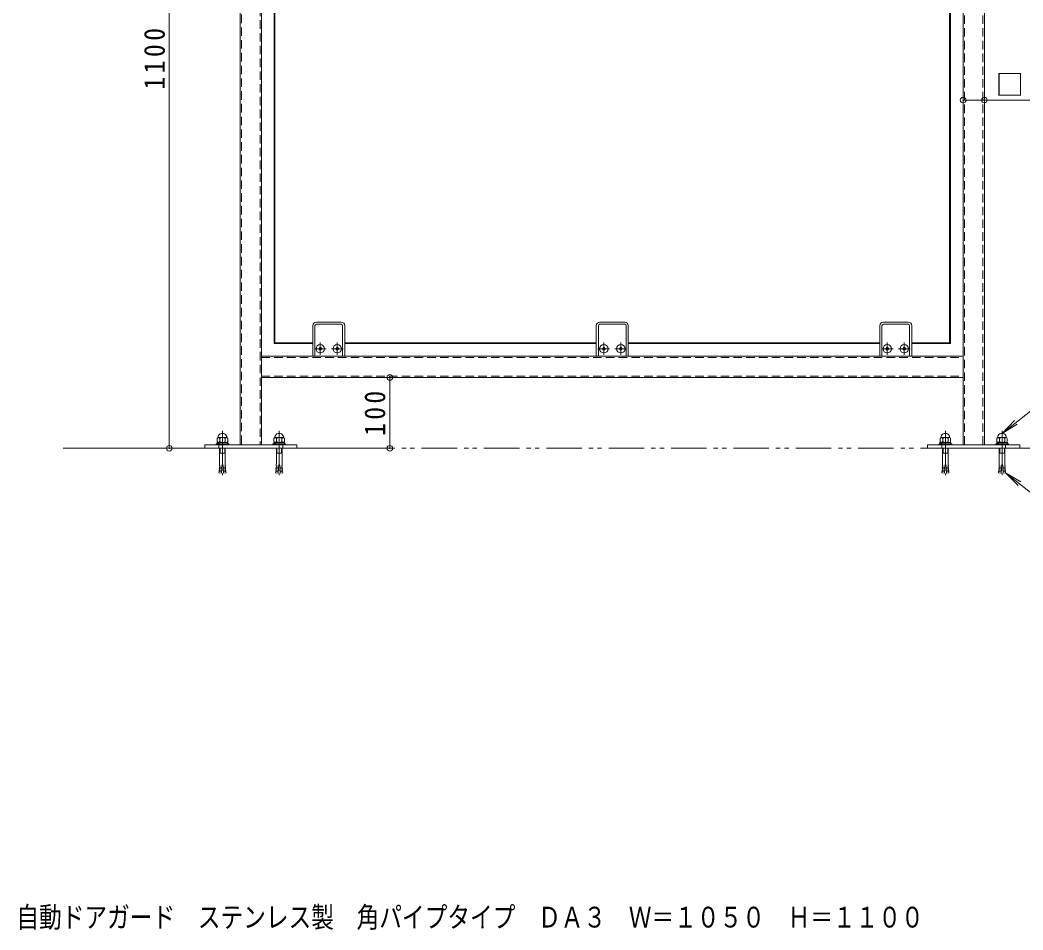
# Model space of a CAD drawing. Units: millimetres at full size, sheet at 1:10; details may follow other scales. Extents: x -881 to 1824, y -1360 to 1186.
# Drawn here: x -881 to 534, y -1360 to -76 of the extents above; entities that cross this region are included whole.
import ezdxf
from ezdxf.enums import TextEntityAlignment as Align

# ---------------------------------------------------------------- set-up
doc = ezdxf.new("R2010")
doc.units = ezdxf.units.MM
doc.header["$LTSCALE"] = 10
doc.header["$PDMODE"] = 32
doc.header["$PDSIZE"] = 8
for name, pattern in [('CHAIN1', [8, 5, -1, 1, -1]), ('DASHED1', [1.8, 1.2, -0.6]), ('DOUBLE_CHAIN1', [8.8, 5, -1, 0.6, -0.6, 0.6, -1])]:
    doc.linetypes.add(name, pattern=pattern)
for name, color, linetype, lineweight in [('0-0_通り芯', 4, 'Continuous', 9), ('0-1_躯体', 7, 'Continuous', 9), ('0-2_仕上', 3, 'Continuous', 9), ('0-3_建具', 2, 'Continuous', 9), ('0-4_その他', 7, 'Continuous', 9), ('0-5_寸法', 7, 'Continuous', 9), ('0-E', 7, 'Continuous', 9)]:
    doc.layers.add(name, color=color, linetype=linetype, lineweight=lineweight)
doc.styles.add('ＭＳ ゴシック', font='')
doc.styles.get('ＭＳ ゴシック').set_extended_font_data('MS Gothic')

msp = doc.modelspace()

# ---------------------------------------------------------------- linework, layer by layer
at = {"layer": '0-0_通り芯'}
for p, q in [((-570.57, 419.94), (-570.57, -675.06)), ((-540.57, 389.94), (-540.57, -675.06)), ((449.43, -675.06), (449.43, 389.94)), ((-540.57, -550.06), (449.43, -550.06)), ((-540.57, -580.06), (449.43, -580.06)), ((-490.57, -675.06), (-620.57, -675.06)), ((-620.57, -675.06), (-620.57, -680.06)), ((-600.57, -675.06), (-600.57, -680.06)), ((-570.57, -675.06), (-540.57, -675.06)), ((-510.57, -675.06), (-510.57, -680.06)), ((-490.57, -675.06), (-490.57, -680.06)), ((399.43, -675.06), (529.43, -675.06)), ((399.43, -675.06), (399.43, -680.06)), ((419.43, -675.06), (419.43, -680.06)), ((479.43, -675.06), (449.43, -675.06)), ((509.43, -675.06), (509.43, -680.06)), ((529.43, -675.06), (529.43, -680.06)), ((-620.57, -680.06), (-490.57, -680.06)), ((529.43, -680.06), (399.43, -680.06))]:
    msp.add_line(p, q, dxfattribs=at)
at = {"layer": '0-0_通り芯', "linetype": 'DASHED1'}
for p, q in [((-568.57, 417.94), (-568.57, -675.06)), ((477.43, -675.06), (477.43, 417.94)), ((-542.57, 391.94), (-542.57, -675.06)), ((451.43, -675.06), (451.43, 391.94)), ((-540.57, -552.06), (449.43, -552.06)), ((-540.57, -578.06), (449.43, -578.06))]:
    msp.add_line(p, q, dxfattribs=at)
at = {"layer": '0-0_通り芯', "linetype": 'CHAIN1'}
for p, q in [((-595.57, -655.59), (-595.57, -717.92)), ((-515.57, -655.59), (-515.57, -717.92)), ((424.43, -655.59), (424.43, -717.92)), ((504.43, -655.59), (504.43, -717.92))]:
    msp.add_line(p, q, dxfattribs=at)
at = {"layer": '0-0_通り芯'}
msp.add_lwpolyline([(449.43, -675.06), (479.43, -675.06), (479.43, 419.94), (-570.57, 419.94)], dxfattribs=at)
at = {"layer": '0-1_躯体'}
for p, q in [((-468.07, -507.06), (-468.07, -550.06)), ((-465.07, -550.06), (-465.07, -507.06)), ((-428.07, -502.06), (-463.07, -502.06)), ((-463.07, -505.06), (-428.07, -505.06)), ((-426.07, -507.06), (-426.07, -550.06)), ((-423.07, -550.06), (-423.07, -507.06)), ((-68.07, -507.06), (-68.07, -550.06)), ((-65.07, -550.06), (-65.07, -507.06)), ((-28.07, -502.06), (-63.07, -502.06)), ((-63.07, -505.06), (-28.07, -505.06)), ((-26.07, -507.06), (-26.07, -550.06)), ((-23.07, -550.06), (-23.07, -507.06)), ((331.93, -550.06), (331.93, -507.06)), ((334.93, -507.06), (334.93, -550.06)), ((336.93, -502.06), (371.93, -502.06)), ((371.93, -505.06), (336.93, -505.06)), ((373.93, -550.06), (373.93, -507.06)), ((376.93, -507.06), (376.93, -550.06)), ((-423.07, -550.06), (-468.07, -550.06)), ((-458.57, -537.82), (-459.57, -539.56)), ((-459.57, -539.56), (-458.57, -541.29)), ((-456.57, -537.82), (-458.57, -537.82)), ((-458.57, -541.29), (-456.57, -541.29)), ((-455.57, -539.56), (-456.57, -537.82)), ((-456.57, -541.29), (-455.57, -539.56)), ((-434.57, -537.82), (-432.57, -537.82)), ((-432.57, -537.82), (-431.57, -539.56)), ((-23.07, -550.06), (-68.07, -550.06)), ((-58.57, -537.82), (-59.57, -539.56)), ((-59.57, -539.56), (-58.57, -541.29)), ((-56.57, -537.82), (-58.57, -537.82)), ((-58.57, -541.29), (-56.57, -541.29)), ((-55.57, -539.56), (-56.57, -537.82)), ((-56.57, -541.29), (-55.57, -539.56)), ((-34.57, -537.82), (-32.57, -537.82)), ((-32.57, -537.82), (-31.57, -539.56)), ((331.93, -550.06), (376.93, -550.06)), ((341.43, -537.82), (340.43, -539.56)), ((343.43, -537.82), (341.43, -537.82)), ((364.43, -539.56), (365.43, -537.82)), ((365.43, -541.29), (364.43, -539.56)), ((365.43, -537.82), (367.43, -537.82)), ((367.43, -541.29), (365.43, -541.29)), ((367.43, -537.82), (368.43, -539.56)), ((368.43, -539.56), (367.43, -541.29))]:
    msp.add_line(p, q, dxfattribs=at)
at = {"layer": '0-1_躯体', "linetype": 'CHAIN1'}
for p, q in [((-457.57, -548.28), (-457.57, -530.83)), ((-433.57, -548.28), (-433.57, -530.83)), ((-57.57, -548.28), (-57.57, -530.83)), ((-33.57, -548.28), (-33.57, -530.83)), ((342.43, -548.28), (342.43, -530.83)), ((366.43, -548.28), (366.43, -530.83)), ((-449.28, -539.56), (-465.86, -539.56)), ((-425.28, -539.56), (-441.86, -539.56)), ((-49.28, -539.56), (-65.86, -539.56)), ((-25.28, -539.56), (-41.86, -539.56)), ((350.72, -539.56), (334.14, -539.56)), ((374.72, -539.56), (358.14, -539.56))]:
    msp.add_line(p, q, dxfattribs=at)
at = {"layer": '0-1_躯体'}
for points in [[(-434.57, -541.29), (-435.57, -539.56), (-434.57, -537.82)], [(-431.57, -539.56), (-432.57, -541.29), (-434.57, -541.29)], [(-34.57, -541.29), (-35.57, -539.56), (-34.57, -537.82)], [(-31.57, -539.56), (-32.57, -541.29), (-34.57, -541.29)], [(340.43, -539.56), (341.43, -541.29), (343.43, -541.29)], [(343.43, -541.29), (344.43, -539.56), (343.43, -537.82)]]:
    msp.add_lwpolyline(points, dxfattribs=at)
for centre in [(-457.57, -539.56), (-433.57, -539.56), (-57.57, -539.56), (-33.57, -539.56), (342.43, -539.56), (366.43, -539.56)]:
    msp.add_circle(centre, 6, dxfattribs=at)
for centre, radius, start, end in [((-463.07, -507.06), 5, 90, 180), ((-463.07, -507.06), 2, 90, 180), ((-428.07, -507.06), 5, 0, 90), ((-428.07, -507.06), 2, 0, 90), ((-63.07, -507.06), 5, 90, 180), ((-63.07, -507.06), 2, 90, 180), ((-28.07, -507.06), 5, 0, 90), ((-28.07, -507.06), 2, 0, 90), ((336.93, -507.06), 5, 90, 180), ((336.93, -507.06), 2, 90, 180), ((371.93, -507.06), 5, 0, 90), ((371.93, -507.06), 2, 0, 90)]:
    msp.add_arc(centre, radius, start, end, dxfattribs=at)
at = {"layer": '0-2_仕上'}
for p, q in [((-522.57, 371.94), (-522.57, -532.06)), ((430.43, 370.94), (430.43, -531.06)), ((431.43, 371.94), (431.43, -532.06)), ((-521.57, -531.06), (-522.57, -532.06)), ((-522.57, -532.06), (-468.07, -532.06)), ((-423.07, -531.06), (-68.07, -531.06)), ((-423.07, -532.06), (-68.07, -532.06)), ((-23.07, -531.06), (331.93, -531.06)), ((-23.07, -532.06), (331.93, -532.06)), ((376.93, -531.06), (430.43, -531.06)), ((376.93, -532.06), (431.43, -532.06)), ((430.43, -531.06), (431.43, -532.06))]:
    msp.add_line(p, q, dxfattribs=at)
msp.add_lwpolyline([(-468.07, 370.94), (-521.57, 370.94), (-521.57, -531.06), (-468.07, -531.06)], dxfattribs=at)
at = {"layer": '0-3_建具'}
for p, q in [((-590.02, -665.06), (-601.11, -665.06)), ((-510.02, -665.06), (-521.11, -665.06)), ((429.98, -665.06), (418.89, -665.06)), ((509.98, -665.06), (498.89, -665.06)), ((-604.47, -673.86), (-604.47, -675.06)), ((-586.67, -673.86), (-604.47, -673.86)), ((-586.67, -675.06), (-604.47, -675.06)), ((-603.17, -671.66), (-603.17, -673.86)), ((-587.97, -671.66), (-603.17, -671.66)), ((-587.97, -673.86), (-603.17, -673.86)), ((-602.96, -666.06), (-602.96, -670.66)), ((-601.43, -671.66), (-601.43, -673.86)), ((-600.75, -671.66), (-600.75, -673.86)), ((-599.26, -666.06), (-599.26, -670.66)), ((-591.87, -666.06), (-591.87, -670.66)), ((-588.18, -666.06), (-588.18, -670.66)), ((-587.97, -671.66), (-587.97, -673.86)), ((-586.67, -673.86), (-586.67, -675.06)), ((-524.47, -673.86), (-524.47, -675.06)), ((-506.67, -673.86), (-524.47, -673.86)), ((-506.67, -675.06), (-524.47, -675.06)), ((-523.17, -671.66), (-523.17, -673.86)), ((-507.97, -671.66), (-523.17, -671.66)), ((-507.97, -673.86), (-523.17, -673.86)), ((-522.96, -666.06), (-522.96, -670.66)), ((-521.43, -671.66), (-521.43, -673.86)), ((-520.75, -671.66), (-520.75, -673.86)), ((-519.26, -666.06), (-519.26, -670.66)), ((-511.87, -666.06), (-511.87, -670.66)), ((-508.18, -666.06), (-508.18, -670.66)), ((-507.97, -671.66), (-507.97, -673.86)), ((-506.67, -673.86), (-506.67, -675.06)), ((415.53, -673.86), (415.53, -675.06)), ((433.33, -673.86), (415.53, -673.86)), ((433.33, -675.06), (415.53, -675.06)), ((416.83, -671.66), (416.83, -673.86)), ((432.03, -671.66), (416.83, -671.66)), ((432.03, -673.86), (416.83, -673.86)), ((417.04, -666.06), (417.04, -670.66)), ((418.57, -671.66), (418.57, -673.86)), ((419.25, -671.66), (419.25, -673.86)), ((420.74, -666.06), (420.74, -670.66)), ((428.13, -666.06), (428.13, -670.66)), ((431.82, -666.06), (431.82, -670.66)), ((432.03, -671.66), (432.03, -673.86)), ((433.33, -673.86), (433.33, -675.06)), ((495.53, -673.86), (495.53, -675.06)), ((513.33, -673.86), (495.53, -673.86)), ((513.33, -675.06), (495.53, -675.06)), ((496.83, -671.66), (496.83, -673.86)), ((512.03, -671.66), (496.83, -671.66)), ((512.03, -673.86), (496.83, -673.86)), ((497.04, -666.06), (497.04, -670.66)), ((498.57, -671.66), (498.57, -673.86)), ((499.25, -671.66), (499.25, -673.86)), ((500.74, -666.06), (500.74, -670.66)), ((508.13, -666.06), (508.13, -670.66)), ((511.82, -666.06), (511.82, -670.66)), ((512.03, -671.66), (512.03, -673.86)), ((513.33, -673.86), (513.33, -675.06)), ((-599.57, -680.06), (-599.57, -701.32)), ((-598.89, -686.87), (-599.57, -687.55)), ((-598.89, -680.06), (-598.89, -686.87)), ((-598.89, -686.87), (-592.24, -686.87)), ((-592.24, -680.06), (-592.24, -686.87)), ((-592.24, -686.87), (-591.57, -687.55)), ((-591.57, -680.06), (-591.57, -701.32)), ((-519.57, -680.06), (-519.57, -701.32)), ((-518.89, -686.87), (-519.57, -687.55)), ((-518.89, -680.06), (-518.89, -686.87)), ((-518.89, -686.87), (-512.24, -686.87)), ((-512.24, -680.06), (-512.24, -686.87)), ((-512.24, -686.87), (-511.57, -687.55)), ((-511.57, -680.06), (-511.57, -701.32)), ((420.43, -680.06), (420.43, -701.32)), ((421.11, -686.87), (420.43, -687.55)), ((421.11, -680.06), (421.11, -686.87)), ((421.11, -686.87), (427.76, -686.87)), ((427.76, -680.06), (427.76, -686.87)), ((427.76, -686.87), (428.43, -687.55)), ((428.43, -680.06), (428.43, -701.32)), ((500.43, -680.06), (500.43, -701.32)), ((501.11, -686.87), (500.43, -687.55)), ((501.11, -680.06), (501.11, -686.87)), ((501.11, -686.87), (507.76, -686.87)), ((507.76, -680.06), (507.76, -686.87)), ((507.76, -686.87), (508.43, -687.55)), ((508.43, -680.06), (508.43, -701.32)), ((-599.68, -708.8), (-599.9, -706.77)), ((-596.31, -707.09), (-599.9, -706.77)), ((-599.5, -706.81), (-599.73, -704.78)), ((-596.14, -705.09), (-599.73, -704.78)), ((-595.97, -703.1), (-597.01, -715.06)), ((-595.97, -703.1), (-595.17, -703.1)), ((-595.17, -703.1), (-594.12, -715.06)), ((-594.99, -705.09), (-591.41, -704.78)), ((-594.82, -707.09), (-591.23, -706.77)), ((-591.63, -706.81), (-591.41, -704.78)), ((-591.46, -708.8), (-591.23, -706.77)), ((-519.68, -708.8), (-519.9, -706.77)), ((-516.31, -707.09), (-519.9, -706.77)), ((-519.5, -706.81), (-519.73, -704.78)), ((-516.14, -705.09), (-519.73, -704.78)), ((-515.97, -703.1), (-517.01, -715.06)), ((-515.97, -703.1), (-515.17, -703.1)), ((-515.17, -703.1), (-514.12, -715.06)), ((-514.99, -705.09), (-511.41, -704.78)), ((-514.82, -707.09), (-511.23, -706.77)), ((-511.63, -706.81), (-511.41, -704.78)), ((-511.46, -708.8), (-511.23, -706.77)), ((420.32, -708.8), (420.1, -706.77)), ((423.69, -707.09), (420.1, -706.77)), ((420.5, -706.81), (420.27, -704.78)), ((423.86, -705.09), (420.27, -704.78)), ((424.03, -703.1), (422.99, -715.06)), ((424.03, -703.1), (424.83, -703.1)), ((424.83, -703.1), (425.88, -715.06)), ((425.01, -705.09), (428.59, -704.78)), ((425.18, -707.09), (428.77, -706.77)), ((428.37, -706.81), (428.59, -704.78)), ((428.54, -708.8), (428.77, -706.77)), ((500.32, -708.8), (500.1, -706.77)), ((503.68, -707.09), (500.1, -706.77)), ((500.5, -706.81), (500.27, -704.78)), ((503.86, -705.09), (500.27, -704.78)), ((504.03, -703.1), (502.99, -715.06)), ((504.03, -703.1), (504.83, -703.1)), ((504.83, -703.1), (505.88, -715.06)), ((505.01, -705.09), (508.59, -704.78)), ((505.18, -707.09), (508.77, -706.77)), ((508.37, -706.81), (508.59, -704.78)), ((508.54, -708.8), (508.77, -706.77)), ((-600.42, -712.75), (-600.6, -714.74)), ((-600.6, -714.74), (-597.01, -715.06)), ((-596.84, -713.06), (-600.42, -712.75)), ((-600.03, -712.78), (-600.25, -710.76)), ((-596.66, -711.07), (-600.25, -710.76)), ((-599.85, -710.79), (-600.08, -708.76)), ((-596.49, -709.08), (-600.08, -708.76)), ((-594.64, -709.08), (-591.06, -708.76)), ((-594.47, -711.07), (-590.88, -710.76)), ((-594.29, -713.06), (-590.71, -712.75)), ((-590.53, -714.74), (-594.12, -715.06)), ((-591.28, -710.79), (-591.06, -708.76)), ((-591.11, -712.78), (-590.88, -710.76)), ((-590.71, -712.75), (-590.53, -714.74)), ((-520.42, -712.75), (-520.6, -714.74)), ((-520.6, -714.74), (-517.01, -715.06)), ((-516.84, -713.06), (-520.42, -712.75)), ((-520.03, -712.78), (-520.25, -710.76)), ((-516.66, -711.07), (-520.25, -710.76)), ((-519.85, -710.79), (-520.08, -708.76)), ((-516.49, -709.08), (-520.08, -708.76)), ((-514.64, -709.08), (-511.06, -708.76)), ((-514.47, -711.07), (-510.88, -710.76)), ((-514.29, -713.06), (-510.71, -712.75)), ((-510.53, -714.74), (-514.12, -715.06)), ((-511.28, -710.79), (-511.06, -708.76)), ((-511.11, -712.78), (-510.88, -710.76)), ((-510.71, -712.75), (-510.53, -714.74)), ((419.58, -712.75), (419.4, -714.74)), ((419.4, -714.74), (422.99, -715.06)), ((423.16, -713.06), (419.58, -712.75)), ((419.97, -712.78), (419.75, -710.76)), ((423.34, -711.07), (419.75, -710.76)), ((420.15, -710.79), (419.92, -708.76)), ((423.51, -709.08), (419.92, -708.76)), ((425.36, -709.08), (428.94, -708.76)), ((425.53, -711.07), (429.12, -710.76)), ((425.71, -713.06), (429.29, -712.75)), ((429.47, -714.74), (425.88, -715.06)), ((428.72, -710.79), (428.94, -708.76)), ((428.89, -712.78), (429.12, -710.76)), ((429.29, -712.75), (429.47, -714.74)), ((499.58, -712.75), (499.4, -714.74)), ((499.4, -714.74), (502.99, -715.06)), ((503.16, -713.06), (499.58, -712.75)), ((499.97, -712.78), (499.75, -710.76)), ((503.34, -711.07), (499.75, -710.76)), ((500.15, -710.79), (499.92, -708.76)), ((503.51, -709.08), (499.92, -708.76)), ((505.36, -709.08), (508.94, -708.76)), ((505.53, -711.07), (509.12, -710.76)), ((505.7, -713.06), (509.29, -712.75)), ((509.47, -714.74), (505.88, -715.06)), ((508.72, -710.79), (508.94, -708.76)), ((508.89, -712.78), (509.12, -710.76)), ((509.29, -712.75), (509.47, -714.74))]:
    msp.add_line(p, q, dxfattribs=at)
for centre, radius, start, end in [((-601.11, -667.26), 2.21, 33.15005, 146.85083), ((-595.57, -665.16), 6.2, 359.99754, 180), ((-595.57, -672.38), 7.33, 59.71346, 120.28654), ((-590.02, -667.26), 2.21, 33.14453, 146.84995), ((-521.11, -667.26), 2.21, 33.15005, 146.85083), ((-515.57, -665.16), 6.2, 359.99754, 180), ((-515.57, -672.38), 7.33, 59.71346, 120.28654), ((-510.02, -667.26), 2.21, 33.14453, 146.84995), ((418.89, -667.26), 2.21, 33.15005, 146.85083), ((424.43, -665.16), 6.2, 359.99754, 180), ((424.43, -672.38), 7.33, 59.71346, 120.28654), ((429.98, -667.26), 2.21, 33.14453, 146.84995), ((498.89, -667.26), 2.21, 33.15005, 146.85083), ((504.43, -665.16), 6.2, 359.99754, 180), ((504.43, -672.38), 7.33, 59.71346, 120.28654), ((509.98, -667.26), 2.21, 33.14453, 146.84995), ((-601.11, -669.45), 2.21, 213.14917, 326.84995), ((-595.57, -664.33), 7.33, 239.71346, 300.28654), ((-590.02, -669.45), 2.21, 213.15005, 326.85547), ((-521.11, -669.45), 2.21, 213.14917, 326.84995), ((-515.57, -664.33), 7.33, 239.71346, 300.28654), ((-510.02, -669.45), 2.21, 213.15005, 326.85547), ((418.89, -669.45), 2.21, 213.14917, 326.84995), ((424.43, -664.33), 7.33, 239.71346, 300.28654), ((429.98, -669.45), 2.21, 213.15005, 326.85547), ((498.89, -669.45), 2.21, 213.14917, 326.84995), ((504.43, -664.33), 7.33, 239.71346, 300.28654), ((509.98, -669.45), 2.21, 213.15005, 326.85547), ((-621.75, -702.02), 22.2, 352.86598, 1.81982), ((-569.38, -702.02), 22.2, 178.18018, 187.13402), ((-541.75, -702.02), 22.2, 352.86598, 1.81982), ((-489.38, -702.02), 22.2, 178.18018, 187.13402), ((398.25, -702.02), 22.2, 352.86598, 1.81982), ((450.62, -702.02), 22.2, 178.18018, 187.13402), ((478.25, -702.02), 22.2, 352.86598, 1.81982), ((530.62, -702.02), 22.2, 178.18018, 187.13402)]:
    msp.add_arc(centre, radius, start, end, dxfattribs=at)
at = {"layer": '0-4_その他'}
for p, q in [((-670.57, 419.94), (-670.57, -680.06)), ((449.43, -188.56), (595.03, -188.56)), ((-359.5, -580.06), (-359.5, -680.06)), ((-673.57, -680.06), (-640.57, -680.06)), ((-356.5, -680.06), (-470.57, -680.06))]:
    msp.add_line(p, q, dxfattribs=at)
for p in [(449.43, -188.56), (479.43, -188.56), (-359.5, -580.06), (-670.57, -680.06), (-359.5, -680.06)]:
    msp.add_point(p, dxfattribs=at)
at = {"layer": '0-5_寸法'}
for p, q in [((504.43, -658.96), (525.94, -646.21)), ((509.47, -714.74), (526.94, -732.62))]:
    msp.add_line(p, q, dxfattribs=at)
for points in [[(607.29, -578.12), (504.43, -658.96), (521.91, -641.07)], [(612.33, -795.58), (509.47, -714.74), (530.97, -727.49)]]:
    msp.add_lwpolyline(points, dxfattribs=at)
at = {"layer": '0-E'}
for p, q in [((-490.57, -680.06), (-820.57, -680.06)), ((399.43, -680.06), (729.43, -680.06))]:
    msp.add_line(p, q, dxfattribs=at)
at = {"layer": '0-E', "linetype": 'DOUBLE_CHAIN1'}
msp.add_line((-490.57, -680.06), (399.43, -680.06), dxfattribs=at)

# ---------------------------------------------------------------- texts
at = {"layer": '0-0_通り芯', "color": 2, "style": 'ＭＳ ゴシック', "width": 0.8}
msp.add_text('自動ドアガード\u3000ステンレス製\u3000角パイプタイプ\u3000ＤＡ３\u3000Ｗ＝１０５０\u3000Ｈ＝１１００', height=29.33, dxfattribs=at).set_placement((-886.38, -1365.24), align=Align.BOTTOM_LEFT)
at = {"layer": '0-4_その他', "color": 2, "char_height": 29.33, "attachment_point": 7, "rotation": 90, "style": 'ＭＳ ゴシック'}
for s, insert in [('\\T1.28;\\W0.9;1100', (-676.57, -173.81)), ('\\T1.27;\\W0.9;100', (-365.5, -662.56))]:
    msp.add_mtext(s, dxfattribs=dict(at, insert=insert))
at = {"layer": '0-4_その他', "color": 2, "insert": (495.34, -182.56), "char_height": 29.33, "attachment_point": 7, "style": 'ＭＳ ゴシック'}
msp.add_mtext('\\T1.19;□30', dxfattribs=at)

doc.saveas('drawing.dxf')
